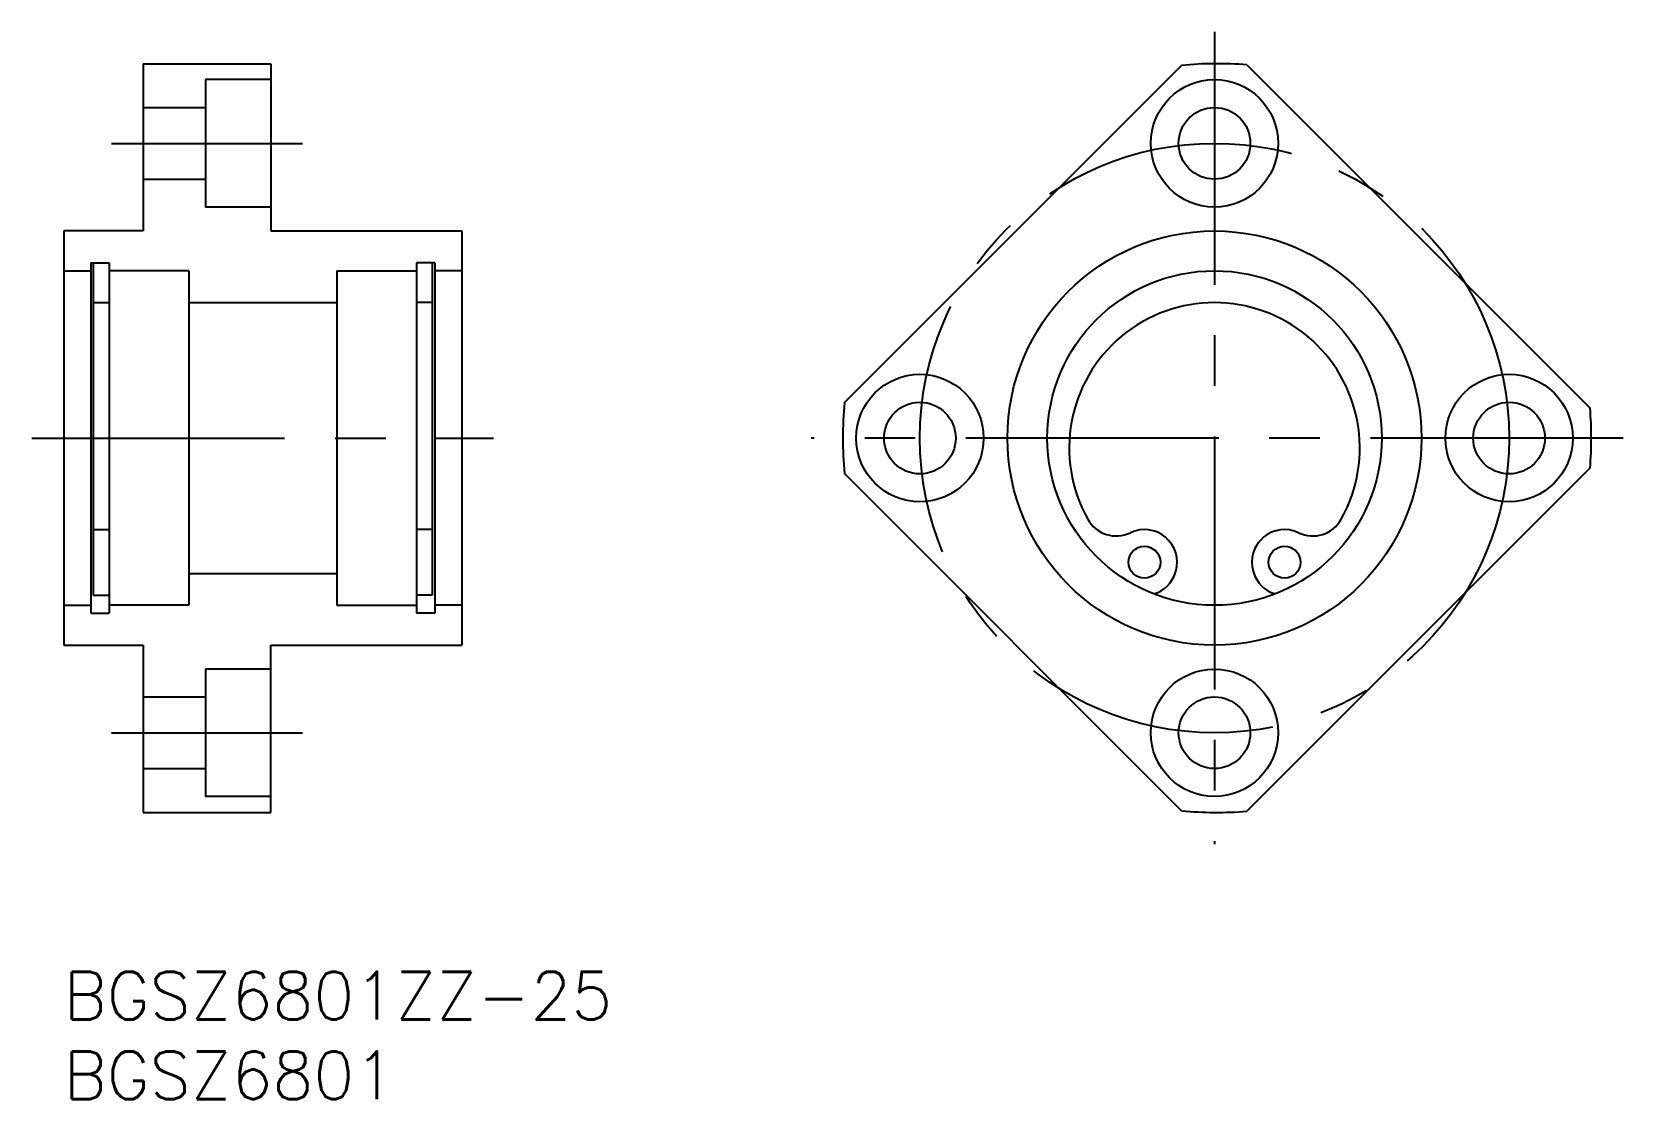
# Model space of a CAD drawing. Extents: x -2 to 97.9, y -8 to 59.
import ezdxf

# ---------------------------------------------------------------- set-up
doc = ezdxf.new("R2010")
doc.units = 0
doc.header["$LTSCALE"] = 0.5
doc.linetypes.add('CENTER', pattern=[50.8, 31.75, -6.35, 6.35, -6.35])
for name, color, linetype in [('MSM_CENTER', 1, 'CENTER'), ('MSM_CONTINUOUS', 7, 'CONTINUOUS'), ('MSM_PART_NUMBER', 7, 'CONTINUOUS')]:
    doc.layers.add(name, color=color, linetype=linetype)
doc.styles.get("Standard").update_dxf_attribs({"font": 'txt.shx', "height": 3, "bigfont": 'bigfont.shx'})

# ---------------------------------------------------------------- blocks, each defined once
blk = doc.blocks.new('*U6')
at = {"layer": 'MSM_PART_NUMBER'}
blk.add_text('BGSZ6801ZZ-25', height=3, dxfattribs=at).set_placement((0, -3))
blk = doc.blocks.new('*U7')
at = {"layer": 'MSM_PART_NUMBER'}
blk.add_text('BGSZ6801', height=3, dxfattribs=at).set_placement((0, -8))

msp = doc.modelspace()

# ---------------------------------------------------------------- linework, layer by layer
at = {"layer": 'MSM_CENTER'}
for p, q in [((72.267, 58.999), (72.267, 8.001)), ((3, 52), (15, 52)), ((-2, 33.5), (27, 33.5)), ((97.93, 33.5), (46.93, 33.5)), ((3, 15), (15, 15))]:
    msp.add_line(p, q, dxfattribs=at)
msp.add_circle((72.267, 33.5), 18.5, dxfattribs=at)
at = {"layer": 'MSM_CONTINUOUS'}
for p, q in [((5, 57), (13, 57)), ((5, 57), (5, 46.5)), ((13, 57), (13, 46.5)), ((13, 56), (8.9, 56)), ((8.9, 56), (8.9, 48)), ((49.036, 35.725), (70.205, 56.894)), ((74.297, 56.926), (95.856, 35.366)), ((5, 54.25), (8.9, 54.25)), ((5, 49.75), (8.9, 49.75)), ((13, 48), (8.9, 48)), ((5, 46.5), (0, 46.5)), ((0, 46.5), (0, 20.5)), ((13, 46.5), (25, 46.5)), ((25, 46.5), (25, 20.5)), ((0, 44), (1.7, 44)), ((1.7, 44.5), (2.85, 44.5)), ((1.7, 44.5, -0.5), (1.7, 22.5, -0.5)), ((1.85, 44.5, -0.5), (1.85, 23.632, -0.5)), ((2.85, 44.5), (2.85, 22.5)), ((2.85, 44.5, -0.5), (2.85, 22.5, -0.5)), ((7.85, 44), (2.85, 44)), ((7.85, 44), (7.85, 23)), ((17.15, 44), (17.15, 23)), ((17.15, 44), (22.15, 44)), ((22.15, 44.5), (22.15, 22.5)), ((23.3, 44.5, 0.5), (22.15, 44.5, 0.5)), ((23.15, 44.5), (23.15, 23.632)), ((23.3, 44.5), (23.3, 22.5)), ((25, 44, 0.5), (23.3, 44, 0.5)), ((1.85, 42), (2.85, 42)), ((7.85, 42), (17.15, 42)), ((23.15, 42, 0.5), (22.15, 42, 0.5)), ((70.205, 10.106), (49.036, 31.275)), ((95.856, 31.634), (74.297, 10.074)), ((1.85, 27.756), (2.85, 27.756)), ((23.15, 27.756, 0.5), (22.15, 27.756, 0.5)), ((7.85, 25), (17.15, 25)), ((69.818, 25.074), (69.835, 25.134)), ((74.698, 25.134), (74.716, 25.074)), ((0, 23), (1.7, 23)), ((1.85, 23.632), (2.85, 23.632)), ((7.85, 23), (2.85, 23)), ((17.15, 23), (22.15, 23)), ((23.15, 23.632, 0.5), (22.15, 23.632, 0.5)), ((25, 23, 0.5), (23.3, 23, 0.5)), ((1.7, 22.5), (2.85, 22.5)), ((23.3, 22.5, 0.5), (22.15, 22.5, 0.5)), ((0, 20.5), (5, 20.5)), ((5, 20.5), (5, 10)), ((13, 20.5), (25, 20.5)), ((13, 10), (13, 20.5)), ((13, 19), (8.9, 19)), ((8.9, 19), (8.9, 11)), ((5, 17.25), (8.9, 17.25)), ((5, 12.75), (8.9, 12.75)), ((13, 11), (8.9, 11)), ((5, 10), (13, 10))]:
    msp.add_line(p, q, dxfattribs=at)
for centre, radius in [((72.267, 52), 4), ((72.267, 52), 2.25), ((72.267, 33.5), 13), ((72.267, 33.5), 10.5), ((53.767, 33.5), 4), ((90.767, 33.5), 4), ((53.767, 33.5), 2.25), ((90.767, 33.5), 2.25), ((67.867, 25.706), 1), ((76.667, 25.706), 1), ((72.267, 15), 4), ((72.267, 15), 2.25)]:
    msp.add_circle(centre, radius, dxfattribs=at)
for centre, radius, start, end in [((72.43, 33.5), 23.5, 85.44492, 95.43342), ((72.267, 32.875), 9.125, 330.641, 209.359), ((72.43, 33.5), 23.5, 174.56658, 185.43342), ((72.43, 33.5), 23.5, 355.44492, 4.55508), ((66.1, 29.406), 2.05, 209.359, 295.51898), ((78.433, 29.406), 2.05, 244.48102, 330.641), ((67.867, 25.706), 2.05, 343.79404, 115.51898), ((76.667, 25.706), 2.05, 64.48102, 196.20596), ((67.897, 25.632), 2, 286.41591, 343.79404), ((76.636, 25.632), 2, 196.20596, 253.58409), ((72.43, 33.5), 23.5, 264.56658, 274.55508)]:
    msp.add_arc(centre, radius, start, end, dxfattribs=at)

# ---------------------------------------------------------------- block references
for name in ['*U6', '*U7']:
    msp.add_blockref(name, (0, 0), dxfattribs=at)

doc.saveas('drawing.dxf')
